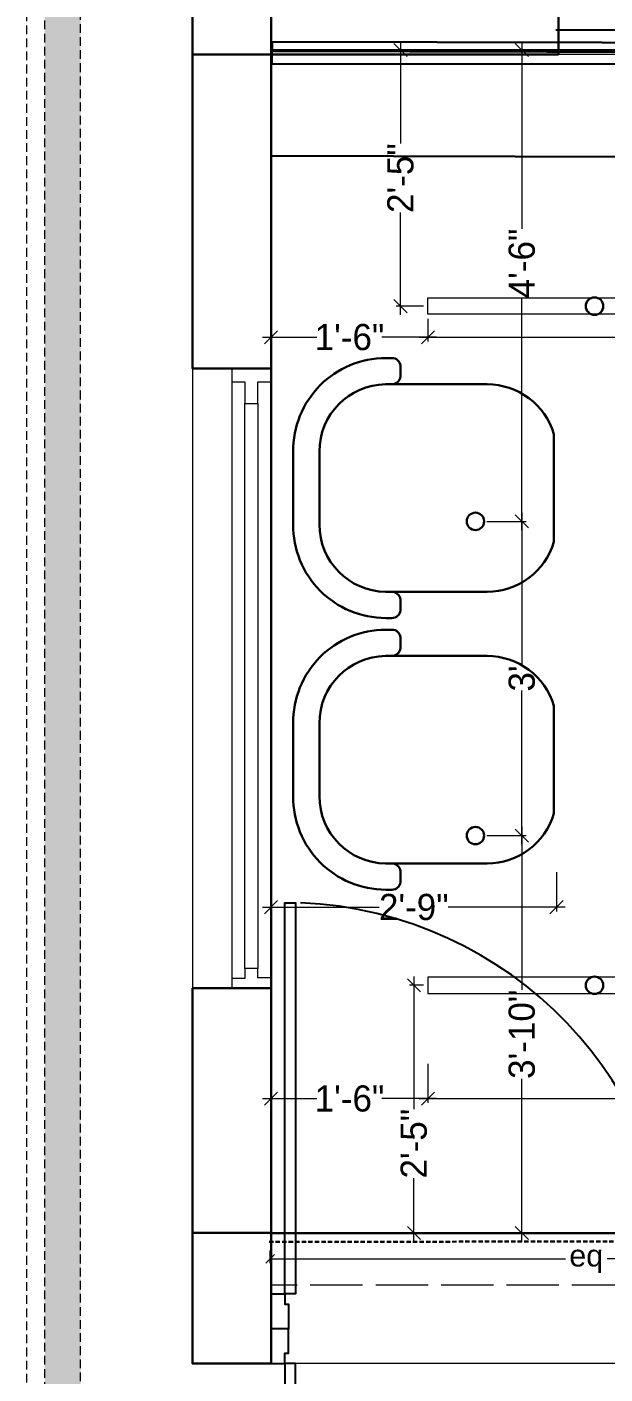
# Model space of a CAD drawing. Header units: millimetres. Extents: x 35877 to 3066687, y -650199 to -40525.
# Drawn here: x 148408.7 to 148474.9, y -181197.2 to -181042.9 of the extents above; entities that cross this region are included whole.
import ezdxf

# ---------------------------------------------------------------- set-up
doc = ezdxf.new("R2010")
doc.units = ezdxf.units.MM
doc.header["$MEASUREMENT"] = 0
doc.header["$PDMODE"] = 35
for name, pattern in [('00 . GROUND FLOOR$0$DASHED', [0.75, 0.5, -0.25]), ('ACAD_ISO02W100', [15, 12, -3]), ('DASHED', [0.75, 0.5, -0.25]), ('DASHEDX2', [1.5, 1, -0.5])]:
    doc.linetypes.add(name, pattern=pattern)
doc.layers.get('Defpoints').update_dxf_attribs({"color": 220})
doc.layers.add('AR DOOR', color=40, linetype='Continuous')
doc.layers.add('AR ELE-5', color=134, linetype='Continuous')
for name, color, linetype, lineweight in [('COLUMN', 1, 'Continuous', 30), ('dim05', 1, 'Continuous', 13), ('Dimension', 10, 'DASHEDX2', 20), ('FURNITURE', 32, 'Continuous', 9), ('furniture dimensions', 1, 'DASHED', 0), ('GDR_FLOATING COLUMN', 3, 'Continuous', 18), ('GROUND FLOOR', 7, 'Continuous', 9), ('GROUND FLOOR  ( PLINE )', 251, 'Continuous', 30), ('GROUND FLOOR ( DW_RAIL )', 7, 'Continuous', 9), ('Labelling', 1, 'Continuous', 25), ('wall', 7, 'Continuous', 30)]:
    doc.layers.add(name, color=color, linetype=linetype, lineweight=lineweight)
doc.styles.add('Arial', font='arial.ttf')
doc.styles.add('century g', font='GOTHIC.TTF')
doc.styles.get("Standard").update_dxf_attribs({"font": 'arial.ttf', "height": 6})
doc.dimstyles.new('Archana', dxfattribs={"dimtxt": 2, "dimasz": 0.75, "dimexe": 0.5, "dimexo": 0.5, "dimgap": 0, "dimtad": 0, "dimzin": 0, "dimdsep": 46, "dimlunit": 4, "dimtxsty": 'century g', "dimblk": 'OBLIQUE', "dimcen": 0, "dimdle": 1, "dimclrd": 256, "dimclre": 256, "dimclrt": 256, "dimadec": 0, "dimazin": 0, "dimtfac": 1, "dimtofl": 0, "dimtmove": 1, "dimatfit": 3, "dimfxl": 1, "dimfxlon": 1, "dimtolj": 1, "dimtzin": 0, "dimlwd": -1, "dimlwe": -1, "dimarcsym": 0})
doc.dimstyles.new('ISO-25', dxfattribs={"dimtxt": 2.5, "dimasz": 1, "dimexe": 0.5, "dimexo": 1, "dimtad": 0, "dimdec": 1, "dimlunit": 4, "dimtxsty": 'Standard', "dimblk": 'OBLIQUE', "dimcen": 2.5, "dimclrd": 1, "dimclre": 1, "dimclrt": 5, "dimadec": 0, "dimazin": 0, "dimtfac": 1, "dimtdec": 1, "dimtmove": 0, "dimatfit": 3, "dimfxl": 1, "dimlwd": -1, "dimarcsym": 0})

# ---------------------------------------------------------------- blocks, each defined once
blk = doc.blocks.new('*U20')
for points in [[(0, 0), (0, 1120), (30, 1120), (30, 0)], [(-40, 0), (0, 0), (0, -30), (10, -30), (10, -100), (-40, -100)], [(1160, 0), (1120, 0), (1120, -30), (1110, -30), (1110, -100), (1160, -100)]]:
    blk.add_lwpolyline(points, close=True)
at = {"layer": 'AR ELE-5', "linetype": 'ByBlock', "ltscale": 15}
blk.add_arc((-1.6, -0.7), 1121.6, 0.0347, 87.627, dxfattribs=at)
blk = doc.blocks.new('_Oblique')
at = {"layer": 'wall', "color": 0, "lineweight": -2}
blk.add_line((-0.5, -0.5), (0.5, 0.5), dxfattribs=at)
blk = doc.blocks.new('*D501')
at = {"layer": 'Defpoints', "color": 0, "linetype": 'Continuous', "lineweight": 0, "transparency": 16777216}
for p in [(148454.64, -181153.6), (148436.66, -181163.79, -0.01), (148454.64, -181165.65)]:
    blk.add_point(p, dxfattribs=at)
at = {"layer": 'furniture dimensions', "color": 5, "linetype": 'Continuous', "transparency": 16777216}
for p, q in [((148454.64, -181161.65), (148454.64, -181166.15)), ((148435.66, -181165.65), (148441.92, -181165.65)), ((148455.64, -181165.65), (148449.37, -181165.65))]:
    blk.add_line(p, q, dxfattribs=at)
at = {"layer": 'furniture dimensions', "color": 5, "linetype": 'ByBlock', "transparency": 16777216}
blk.add_line((148436.66, -181164.29), (148436.66, -181166.15), dxfattribs=at)
at = {"layer": 'furniture dimensions', "color": 5, "linetype": 'Continuous', "transparency": 16777216, "xscale": 1.5, "yscale": 1.5, "zscale": 1.5, "rotation": 180}
blk.add_blockref('_Oblique', (148436.66, -181165.65), dxfattribs=at)
at = {"layer": 'furniture dimensions', "color": 5, "linetype": 'Continuous', "transparency": 16777216, "xscale": 1.5, "yscale": 1.5, "zscale": 1.5}
blk.add_blockref('_Oblique', (148454.64, -181165.65), dxfattribs=at)
at = {"layer": 'furniture dimensions', "linetype": 'Continuous', "lineweight": 0, "transparency": 16777216, "insert": (148445.65, -181165.65), "char_height": 3, "attachment_point": 5, "style": 'century g'}
blk.add_mtext('\\A1;1\'-6"', dxfattribs=at)
blk = doc.blocks.new('*D502')
at = {"layer": 'Defpoints', "color": 0, "linetype": 'Continuous', "lineweight": 0, "transparency": 16777216}
for p in [(148454.64, -181152.66), (148563.78, -181153.44), (148563.78, -181165.65)]:
    blk.add_point(p, dxfattribs=at)
at = {"layer": 'furniture dimensions', "color": 5, "linetype": 'ByBlock', "transparency": 16777216}
blk.add_line((148454.64, -181161.65), (148454.64, -181166.15), dxfattribs=at)
at = {"layer": 'furniture dimensions', "color": 5, "linetype": 'Continuous', "transparency": 16777216}
for p, q in [((148563.78, -181161.65), (148563.78, -181166.15)), ((148453.64, -181165.65), (148505.29, -181165.65)), ((148564.78, -181165.65), (148513.12, -181165.65))]:
    blk.add_line(p, q, dxfattribs=at)
at = {"layer": 'furniture dimensions', "color": 5, "linetype": 'Continuous', "transparency": 16777216, "xscale": 1.5, "yscale": 1.5, "zscale": 1.5, "rotation": 180}
blk.add_blockref('_Oblique', (148454.64, -181165.65), dxfattribs=at)
at = {"layer": 'furniture dimensions', "color": 5, "linetype": 'Continuous', "transparency": 16777216, "xscale": 1.5, "yscale": 1.5, "zscale": 1.5}
blk.add_blockref('_Oblique', (148563.78, -181165.65), dxfattribs=at)
at = {"layer": 'furniture dimensions', "linetype": 'Continuous', "lineweight": 0, "transparency": 16777216, "insert": (148509.21, -181165.65), "char_height": 3, "attachment_point": 5, "style": 'century g'}
blk.add_mtext('\\A1;9\'-1"', dxfattribs=at)
blk = doc.blocks.new('*D504')
at = {"layer": 'Defpoints', "color": 0, "linetype": 'Continuous', "lineweight": 0, "transparency": 16777216}
for p in [(148454.64, -181152.66), (148453.03, -181181.05), (148454.64, -181181.05, -0.01)]:
    blk.add_point(p, dxfattribs=at)
at = {"layer": 'furniture dimensions', "color": 5, "linetype": 'Continuous', "transparency": 16777216}
for p, q in [((148453.03, -181151.66), (148453.03, -181166.86)), ((148453.03, -181182.05), (148453.03, -181174.77)), ((148454.14, -181181.05), (148452.53, -181181.05))]:
    blk.add_line(p, q, dxfattribs=at)
at = {"layer": 'furniture dimensions', "color": 5, "linetype": 'ByBlock', "transparency": 16777216}
blk.add_line((148454.14, -181152.66), (148452.53, -181152.66), dxfattribs=at)
at = {"layer": 'furniture dimensions', "color": 5, "linetype": 'Continuous', "transparency": 16777216, "xscale": 1.5, "yscale": 1.5, "zscale": 1.5}
for p, rotation in [((148453.03, -181152.66), 90), ((148453.03, -181181.05), 270)]:
    blk.add_blockref('_Oblique', p, dxfattribs=dict(at, rotation=rotation))
at = {"layer": 'furniture dimensions', "linetype": 'Continuous', "lineweight": 0, "transparency": 16777216, "insert": (148453.03, -181170.81), "char_height": 3, "attachment_point": 5, "rotation": 90, "style": 'century g'}
blk.add_mtext('\\A1;2\'-5"', dxfattribs=at)
blk = doc.blocks.new('*D505')
at = {"layer": 'Defpoints', "color": 0, "linetype": 'Continuous', "lineweight": 0, "transparency": 16777216}
for p in [(148460.09, -181135.51, -0.01), (148460.09, -181181.05, -0.01), (148465.41, -181181.05)]:
    blk.add_point(p, dxfattribs=at)
at = {"layer": 'furniture dimensions', "color": 5, "linetype": 'Continuous', "transparency": 16777216}
for p, q in [((148465.41, -181134.51), (148465.41, -181153.18)), ((148465.41, -181182.05), (148465.41, -181163.38)), ((148461.41, -181181.05), (148465.91, -181181.05))]:
    blk.add_line(p, q, dxfattribs=at)
at = {"layer": 'furniture dimensions', "color": 5, "linetype": 'ByBlock', "transparency": 16777216}
blk.add_line((148461.41, -181135.51), (148465.91, -181135.51), dxfattribs=at)
at = {"layer": 'furniture dimensions', "color": 5, "linetype": 'Continuous', "transparency": 16777216, "xscale": 1.5, "yscale": 1.5, "zscale": 1.5}
for p, rotation in [((148465.41, -181135.51), 90), ((148465.41, -181181.05), 270)]:
    blk.add_blockref('_Oblique', p, dxfattribs=dict(at, rotation=rotation))
at = {"layer": 'furniture dimensions', "linetype": 'Continuous', "lineweight": 0, "transparency": 16777216, "insert": (148465.41, -181158.28), "char_height": 3, "attachment_point": 5, "rotation": 90, "style": 'century g'}
blk.add_mtext('\\A1;3\'-10"', dxfattribs=at)
blk = doc.blocks.new('*D506')
at = {"layer": 'Defpoints', "color": 0, "linetype": 'Continuous', "lineweight": 0, "transparency": 16777216}
for p in [(148460.09, -181099.51, -0.01), (148465.41, -181099.51), (148460.09, -181135.51, -0.01)]:
    blk.add_point(p, dxfattribs=at)
at = {"layer": 'furniture dimensions', "color": 5, "linetype": 'Continuous', "transparency": 16777216}
for p, q in [((148461.41, -181099.51), (148465.91, -181099.51)), ((148465.41, -181098.51), (148465.41, -181116.14)), ((148465.41, -181136.51), (148465.41, -181118.88))]:
    blk.add_line(p, q, dxfattribs=at)
at = {"layer": 'furniture dimensions', "color": 5, "linetype": 'ByBlock', "transparency": 16777216}
blk.add_line((148461.41, -181135.51), (148465.91, -181135.51), dxfattribs=at)
at = {"layer": 'furniture dimensions', "color": 5, "linetype": 'Continuous', "transparency": 16777216, "xscale": 1.5, "yscale": 1.5, "zscale": 1.5}
for p, rotation in [((148465.41, -181099.51), 90), ((148465.41, -181135.51), 270)]:
    blk.add_blockref('_Oblique', p, dxfattribs=dict(at, rotation=rotation))
at = {"layer": 'furniture dimensions', "linetype": 'Continuous', "lineweight": 0, "transparency": 16777216, "insert": (148465.41, -181117.51), "char_height": 3, "attachment_point": 5, "rotation": 90, "style": 'century g'}
blk.add_mtext("\\A1;3'", dxfattribs=at)
blk = doc.blocks.new('*D507')
at = {"layer": 'Defpoints', "color": 0, "linetype": 'Continuous', "lineweight": 0, "transparency": 16777216}
for p in [(148460.09, -181045.51, -0.01), (148465.41, -181045.51), (148460.09, -181099.51, -0.01)]:
    blk.add_point(p, dxfattribs=at)
at = {"layer": 'furniture dimensions', "color": 5, "linetype": 'Continuous', "transparency": 16777216}
for p, q in [((148461.41, -181045.51), (148465.91, -181045.51)), ((148465.41, -181044.51), (148465.41, -181065.99)), ((148465.41, -181100.51), (148465.41, -181073.92))]:
    blk.add_line(p, q, dxfattribs=at)
at = {"layer": 'furniture dimensions', "color": 5, "linetype": 'ByBlock', "transparency": 16777216}
blk.add_line((148461.41, -181099.51), (148465.91, -181099.51), dxfattribs=at)
at = {"layer": 'furniture dimensions', "color": 5, "linetype": 'Continuous', "transparency": 16777216, "xscale": 1.5, "yscale": 1.5, "zscale": 1.5}
for p, rotation in [((148465.41, -181045.51), 90), ((148465.41, -181099.51), 270)]:
    blk.add_blockref('_Oblique', p, dxfattribs=dict(at, rotation=rotation))
at = {"layer": 'furniture dimensions', "linetype": 'Continuous', "lineweight": 0, "transparency": 16777216, "insert": (148465.41, -181069.96), "char_height": 3, "attachment_point": 5, "rotation": 90, "style": 'century g'}
blk.add_mtext('\\A1;4\'-6"', dxfattribs=at)
blk = doc.blocks.new('*D508')
at = {"layer": 'Defpoints', "color": 0, "linetype": 'Continuous', "lineweight": 0, "transparency": 16777216}
for p in [(148469.38, -181135.29, -0.01), (148436.66, -181137.27, -0.01), (148469.38, -181143.71)]:
    blk.add_point(p, dxfattribs=at)
at = {"layer": 'furniture dimensions', "color": 5, "linetype": 'ByBlock', "transparency": 16777216}
blk.add_line((148436.66, -181139.71), (148436.66, -181144.21), dxfattribs=at)
at = {"layer": 'furniture dimensions', "color": 5, "linetype": 'Continuous', "transparency": 16777216}
for p, q in [((148469.38, -181139.71), (148469.38, -181144.21)), ((148435.66, -181143.71), (148449.06, -181143.71)), ((148470.38, -181143.71), (148456.97, -181143.71))]:
    blk.add_line(p, q, dxfattribs=at)
at = {"layer": 'furniture dimensions', "color": 5, "linetype": 'Continuous', "transparency": 16777216, "xscale": 1.5, "yscale": 1.5, "zscale": 1.5, "rotation": 180}
blk.add_blockref('_Oblique', (148436.66, -181143.71), dxfattribs=at)
at = {"layer": 'furniture dimensions', "color": 5, "linetype": 'Continuous', "transparency": 16777216, "xscale": 1.5, "yscale": 1.5, "zscale": 1.5}
blk.add_blockref('_Oblique', (148469.38, -181143.71), dxfattribs=at)
at = {"layer": 'furniture dimensions', "linetype": 'Continuous', "lineweight": 0, "transparency": 16777216, "insert": (148453.02, -181143.71), "char_height": 3, "attachment_point": 5, "style": 'century g'}
blk.add_mtext('\\A1;2\'-9"', dxfattribs=at)
blk = doc.blocks.new('*D510')
at = {"layer": 'Defpoints', "color": 0, "linetype": 'Continuous', "lineweight": 0, "transparency": 16777216}
for p in [(148451.5, -181045.51), (148454.64, -181045.51, -0.01), (148454.64, -181074.85, -0.01)]:
    blk.add_point(p, dxfattribs=at)
at = {"layer": 'furniture dimensions', "color": 5, "linetype": 'Continuous', "transparency": 16777216}
for p, q in [((148454.14, -181045.51), (148451, -181045.51)), ((148451.5, -181044.51), (148451.5, -181056.22)), ((148451.5, -181075.85), (148451.5, -181064.13))]:
    blk.add_line(p, q, dxfattribs=at)
at = {"layer": 'furniture dimensions', "color": 5, "linetype": 'ByBlock', "transparency": 16777216}
blk.add_line((148454.14, -181074.85), (148451, -181074.85), dxfattribs=at)
at = {"layer": 'furniture dimensions', "color": 5, "linetype": 'Continuous', "transparency": 16777216, "xscale": 1.5, "yscale": 1.5, "zscale": 1.5}
for p, rotation in [((148451.5, -181045.51), 90), ((148451.5, -181074.85), 270)]:
    blk.add_blockref('_Oblique', p, dxfattribs=dict(at, rotation=rotation))
at = {"layer": 'furniture dimensions', "linetype": 'Continuous', "lineweight": 0, "transparency": 16777216, "insert": (148451.5, -181060.18), "char_height": 3, "attachment_point": 5, "rotation": 90, "style": 'century g'}
blk.add_mtext('\\A1;2\'-5"', dxfattribs=at)
blk = doc.blocks.new('*D511')
at = {"layer": 'Defpoints', "color": 0, "linetype": 'Continuous', "lineweight": 0, "transparency": 16777216}
for p in [(148436.66, -181075.79, -0.01), (148454.64, -181075.79, -0.01), (148436.66, -181078.41)]:
    blk.add_point(p, dxfattribs=at)
at = {"layer": 'furniture dimensions', "color": 5, "linetype": 'Continuous', "transparency": 16777216}
for p, q in [((148436.66, -181076.29), (148436.66, -181078.91)), ((148435.66, -181078.41), (148441.92, -181078.41)), ((148455.64, -181078.41), (148449.37, -181078.41))]:
    blk.add_line(p, q, dxfattribs=at)
at = {"layer": 'furniture dimensions', "color": 5, "linetype": 'ByBlock', "transparency": 16777216}
blk.add_line((148454.64, -181076.29), (148454.64, -181078.91), dxfattribs=at)
at = {"layer": 'furniture dimensions', "color": 5, "linetype": 'Continuous', "transparency": 16777216, "xscale": 1.5, "yscale": 1.5, "zscale": 1.5, "rotation": 180}
blk.add_blockref('_Oblique', (148436.66, -181078.41), dxfattribs=at)
at = {"layer": 'furniture dimensions', "color": 5, "linetype": 'Continuous', "transparency": 16777216, "xscale": 1.5, "yscale": 1.5, "zscale": 1.5}
blk.add_blockref('_Oblique', (148454.64, -181078.41), dxfattribs=at)
at = {"layer": 'furniture dimensions', "linetype": 'Continuous', "lineweight": 0, "transparency": 16777216, "insert": (148445.65, -181078.41), "char_height": 3, "attachment_point": 5, "style": 'century g'}
blk.add_mtext('\\A1;1\'-6"', dxfattribs=at)
blk = doc.blocks.new('*D512')
at = {"layer": 'Defpoints', "color": 0, "linetype": 'Continuous', "lineweight": 0, "transparency": 16777216}
for p in [(148454.64, -181075.79, -0.01), (148563.78, -181075.79, -0.01), (148563.78, -181078.41)]:
    blk.add_point(p, dxfattribs=at)
at = {"layer": 'furniture dimensions', "color": 5, "linetype": 'ByBlock', "transparency": 16777216}
blk.add_line((148454.64, -181076.29), (148454.64, -181078.91), dxfattribs=at)
at = {"layer": 'furniture dimensions', "color": 5, "linetype": 'Continuous', "transparency": 16777216}
for p, q in [((148563.78, -181076.29), (148563.78, -181078.91)), ((148453.64, -181078.41), (148505.29, -181078.41)), ((148564.78, -181078.41), (148513.12, -181078.41))]:
    blk.add_line(p, q, dxfattribs=at)
at = {"layer": 'furniture dimensions', "color": 5, "linetype": 'Continuous', "transparency": 16777216, "xscale": 1.5, "yscale": 1.5, "zscale": 1.5, "rotation": 180}
blk.add_blockref('_Oblique', (148454.64, -181078.41), dxfattribs=at)
at = {"layer": 'furniture dimensions', "color": 5, "linetype": 'Continuous', "transparency": 16777216, "xscale": 1.5, "yscale": 1.5, "zscale": 1.5}
blk.add_blockref('_Oblique', (148563.78, -181078.41), dxfattribs=at)
at = {"layer": 'furniture dimensions', "linetype": 'Continuous', "lineweight": 0, "transparency": 16777216, "insert": (148509.21, -181078.41), "char_height": 3, "attachment_point": 5, "style": 'century g'}
blk.add_mtext('\\A1;9\'-1"', dxfattribs=at)
blk = doc.blocks.new('*D572')
at = {"layer": 'Defpoints', "color": 0, "lineweight": 0, "transparency": 16777216}
for p in [(148509.04, -181181.05, 0.05), (148436.54, -181182.06, 0.05), (148436.54, -181184.01)]:
    blk.add_point(p, dxfattribs=at)
at = {"layer": 'dim05', "color": 1, "linetype": 'Continuous', "lineweight": -2, "transparency": 16777216}
for p, q in [((148509.04, -181182.05), (148509.04, -181184.51)), ((148436.54, -181183.06), (148436.54, -181184.51))]:
    blk.add_line(p, q, dxfattribs=at)
at = {"layer": 'dim05', "color": 1, "linetype": 'Continuous', "transparency": 16777216}
for p, q in [((148436.54, -181184.01), (148470.41, -181184.01)), ((148509.04, -181184.01), (148475.17, -181184.01))]:
    blk.add_line(p, q, dxfattribs=at)
at = {"layer": 'dim05', "color": 1, "transparency": 16777216, "rotation": 180}
blk.add_blockref('_Oblique', (148436.54, -181184.01), dxfattribs=at)
at = {"layer": 'dim05', "color": 1, "transparency": 16777216}
blk.add_blockref('_Oblique', (148509.04, -181184.01), dxfattribs=at)
at = {"layer": 'dim05', "color": 5, "lineweight": 25, "transparency": 16777216, "insert": (148472.79, -181184.01), "char_height": 2.5, "attachment_point": 5, "style": 'Arial'}
blk.add_mtext('eq', dxfattribs=at)

msp = doc.modelspace()

# ---------------------------------------------------------------- hatches: boundary and pattern name
at = {"layer": 'Dimension', "true_color": 0xd39e00, "transparency": 33554687}
h = msp.add_hatch(color=42, dxfattribs=at)
h.paths.add_polyline_path([(148410.721, -180862.765), (148410.721, -181274.13), (148995.15, -181274.13), (148995.15, -180862.765)])
h.paths.add_polyline_path([(148414.823, -180866.866), (148991.049, -180866.866), (148991.049, -181270.028), (148414.823, -181270.028)], flags=16)

# ---------------------------------------------------------------- linework, layer by layer
at = {"layer": 'COLUMN', "transparency": 33554687, "elevation": -0.227}
for points in [[(148427.655, -181031.01), (148436.655, -181031.01), (148436.655, -181046.01), (148427.655, -181046.01)], [(148427.655, -181181.01), (148436.655, -181181.01), (148436.655, -181196.01), (148427.655, -181196.01)]]:
    msp.add_lwpolyline(points, close=True, dxfattribs=at)
at = {"layer": 'Dimension', "color": 42, "true_color": 0xd39e00, "transparency": 33554687}
for points in [[(148408.671, -180860.714), (148997.201, -180860.714), (148997.201, -181276.181), (148408.671, -181276.181)], [(148410.721, -180862.765), (148995.15, -180862.765), (148995.15, -181274.13), (148410.721, -181274.13)], [(148414.823, -180866.866), (148991.049, -180866.866), (148991.049, -181270.028), (148414.823, -181270.028)]]:
    msp.add_lwpolyline(points, close=True, dxfattribs=at)
at = {"layer": 'FURNITURE', "color": 9, "lineweight": 30, "true_color": 0xc7c8ca, "transparency": 33554687}
for p, q in [((148436.741, -181057.624, -0.227), (148530.288, -181057.857, -0.227)), ((148436.422, -181181.049, -0.227), (148581.655, -181180.982, -0.227))]:
    msp.add_line(p, q, dxfattribs=at)
at = {"layer": 'FURNITURE', "color": 9, "lineweight": 30, "true_color": 0xc7c8ca, "transparency": 16777216}
for p, q in [((148449.803, -181080.797, 1.979), (148450.506, -181080.797, 1.979)), ((148451.506, -181082.921, 1.979), (148451.506, -181081.673, 1.979)), ((148449.803, -181083.797, 1.979), (148450.506, -181083.797, 1.979)), ((148461.417, -181083.797, 1.092), (148450.506, -181083.797, 1.979)), ((148469.084, -181089.53, -0.267), (148469.084, -181101.85, -0.267)), ((148439.192, -181091.304, -1.639), (148439.192, -181100.075, 1.186)), ((148442.192, -181091.513, -5.841), (148442.192, -181099.867, -3.186)), ((148449.803, -181107.583, 0.62), (148450.506, -181107.583, 0.62)), ((148461.417, -181107.583, 1.092), (148450.506, -181107.583, 1.979)), ((148451.506, -181108.459, 1.979), (148451.506, -181109.707, 1.979)), ((148449.803, -181110.583, 0.62), (148450.506, -181110.583, 0.62)), ((148449.803, -181111.923, 1.979), (148450.506, -181111.923, 1.979)), ((148451.506, -181114.047, 1.979), (148451.506, -181112.799, 1.979)), ((148449.803, -181114.923, 1.979), (148450.506, -181114.923, 1.979)), ((148461.417, -181114.923, 1.092), (148450.506, -181114.923, 1.979)), ((148469.084, -181120.656, -0.267), (148469.084, -181132.976, -0.267)), ((148439.192, -181122.431, -1.639), (148439.192, -181131.201, 1.186)), ((148442.192, -181122.639, -5.841), (148442.192, -181130.993, -3.186)), ((148449.803, -181138.709, 0.62), (148450.506, -181138.709, 0.62)), ((148461.417, -181138.709, 1.092), (148450.506, -181138.709, 1.979)), ((148451.506, -181139.585, 1.979), (148451.506, -181140.833, 1.979)), ((148449.803, -181141.709, 0.62), (148450.506, -181141.709, 0.62))]:
    msp.add_line(p, q, dxfattribs=at)
at = {"layer": 'FURNITURE', "color": 9, "lineweight": 30, "true_color": 0xc7c8ca, "transparency": 33554687, "elevation": -0.227}
msp.add_lwpolyline([(148469.312, -181043.208), (148531.327, -181043.367), (148531.315, -181045.867), (148469.3, -181045.708), (148469.3, -181045.707)], dxfattribs=at)
msp.add_lwpolyline([(148436.775, -181044.548), (148531.319, -181044.758), (148531.319, -181045.859), (148436.772, -181045.624)], close=True, dxfattribs=at)
at = {"layer": 'FURNITURE', "color": 9, "lineweight": 25, "true_color": 0xc7c8ca, "transparency": 33554687, "elevation": -0.227}
msp.add_lwpolyline([(148436.778, -181045.623), (148531.315, -181045.867), (148531.315, -181047.111), (148436.774, -181047.111)], close=True, dxfattribs=at)
at = {"layer": 'FURNITURE', "color": 1, "lineweight": 0, "transparency": 33554687}
for points, elevation in [([(148454.637, -181073.909), (148563.779, -181073.909), (148563.779, -181075.785), (148454.637, -181075.785)], -0.227), ([(148454.637, -181153.6), (148563.779, -181153.6), (148563.779, -181151.724), (148454.637, -181151.724)], -0.221)]:
    msp.add_lwpolyline(points, close=True, dxfattribs=dict(at, elevation=elevation))
at = {"layer": 'FURNITURE', "color": 240, "lineweight": 30, "true_color": 0xed1f24, "transparency": 33554687}
for centre in [(148473.741, -181074.847, -0.227), (148460.088, -181099.51, -0.227), (148460.088, -181135.51, -0.227), (148473.741, -181152.662, -0.221)]:
    msp.add_circle(centre, 1, dxfattribs=at)
at = {"layer": 'FURNITURE', "color": 9, "lineweight": 30, "true_color": 0xc7c8ca, "transparency": 16777216}
for centre, radius, start, end in [((148449.803, -181091.409, 0.62), 10.612, 90, 180.5627), ((148450.506, -181081.806, 0.62), 1.009, 7.573, 90), ((148449.909, -181091.513, 0.62), 7.717, 90.90046, 180), ((148450.506, -181082.788, 0.62), 1.009, 270, 352.427), ((148461.397, -181091.817, 1.092), 8.02, 16.56667, 89.85732), ((148449.803, -181099.971, 0.62), 10.612, 179.4373, 270), ((148449.909, -181099.867, 0.62), 7.717, 180, 269.09954), ((148461.397, -181099.563, 1.092), 8.02, 270.14268, 343.43333), ((148450.506, -181108.592, 0.62), 1.009, 7.573, 90), ((148450.506, -181109.574, 0.62), 1.009, 270, 352.427), ((148449.803, -181122.535, 0.62), 10.612, 90, 180.5627), ((148450.506, -181112.932, 0.62), 1.009, 7.573, 90), ((148449.909, -181122.639, 0.62), 7.717, 90.90046, 180), ((148450.506, -181113.914, 0.62), 1.009, 270, 352.427), ((148461.397, -181122.943, 1.092), 8.02, 16.56667, 89.85732), ((148449.803, -181131.097, 0.62), 10.612, 179.4373, 270), ((148449.909, -181130.993, 0.62), 7.717, 180, 269.09954), ((148461.397, -181130.689, 1.092), 8.02, 270.14268, 343.43333), ((148450.506, -181139.718, 0.62), 1.009, 7.573, 90), ((148450.506, -181140.7, 0.62), 1.009, 270, 352.427)]:
    msp.add_arc(centre, radius, start, end, dxfattribs=at)
at = {"layer": 'furniture dimensions', "color": 9, "linetype": 'Continuous', "lineweight": 30, "true_color": 0xc7c8ca, "transparency": 33554687}
for p, q in [((148436.655, -181181.048, -0.227), (148436.655, -181045.51, -0.227)), ((148581.655, -181045.51, -0.227), (148436.655, -181045.51, -0.227)), ((148581.655, -181181.048, -0.227), (148436.655, -181181.048, -0.227))]:
    msp.add_line(p, q, dxfattribs=at)
at = {"layer": 'GDR_FLOATING COLUMN', "color": 9, "linetype": '00 . GROUND FLOOR$0$DASHED', "lineweight": 30, "true_color": 0xc7c8ca, "transparency": 33554687}
msp.add_line((148436.423, -181182.049, -0.227), (148581.654, -181181.982, -0.227), dxfattribs=at)
at = {"layer": 'GROUND FLOOR', "transparency": 33554687}
for p, q in [((148469.599, -181041.51, -0.227), (148469.599, -181046.01, -0.227)), ((148436.655, -181046.01, -0.227), (148436.655, -181196.01, -0.227)), ((148469.599, -181046.01, -0.227), (148436.655, -181046.01, -0.227)), ((148436.655, -181046.01, -0.227), (148436.655, -181196.01, -0.227)), ((148496.655, -181046.01, -0.227), (148436.655, -181046.01, -0.227)), ((148427.655, -181082.01, -0.227), (148427.655, -181153.01, -0.227)), ((148436.655, -181082.01, -0.227), (148427.655, -181082.01, -0.227)), ((148436.655, -181153.01, -0.227), (148427.655, -181153.01, -0.227)), ((148828.155, -181196.01, -0.227), (148427.655, -181196.01, -0.227))]:
    msp.add_line(p, q, dxfattribs=at)
at = {"layer": 'GROUND FLOOR  ( PLINE )', "transparency": 33554687, "elevation": -0.227}
for points in [[(148436.655, -181046.01), (148469.599, -181046.01), (148469.599, -181041.51), (148436.655, -181041.51), (148436.655, -181031.01), (148427.655, -181031.01), (148427.655, -181082.01), (148436.655, -181082.01)], [(148436.655, -181153.01), (148427.655, -181153.01), (148427.655, -181196.01), (148436.655, -181196.01)]]:
    msp.add_lwpolyline(points, close=True, dxfattribs=at)
at = {"layer": 'GROUND FLOOR ( DW_RAIL )', "transparency": 33554687, "elevation": -0.227}
msp.add_lwpolyline([(148436.655, -181153.01), (148436.655, -181151.812), (148435.155, -181151.812), (148435.155, -181150.746), (148433.655, -181150.746), (148433.655, -181086.01), (148435.155, -181086.01), (148435.155, -181083.51), (148436.655, -181083.51), (148436.655, -181082.01), (148432.155, -181082.01), (148432.155, -181083.51), (148433.655, -181083.51), (148433.655, -181086.01), (148435.155, -181086.01), (148435.155, -181150.746), (148433.655, -181150.746), (148433.655, -181151.881), (148432.155, -181151.881), (148432.155, -181153.01), (148436.655, -181153.01), (148436.655, -181082.01), (148432.155, -181082.01), (148432.155, -181153.01)], close=True, dxfattribs=at)
at = {"layer": 'Labelling', "color": 251, "linetype": 'ACAD_ISO02W100', "lineweight": 0, "ltscale": 0.5, "true_color": 0x636466, "transparency": 33554687}
for p, q in [((148436.655, -181045.51, -0.227), (148581.655, -181045.51, -0.227)), ((148484.655, -181187.01, -0.227), (148436.655, -181187.01, -0.227))]:
    msp.add_line(p, q, dxfattribs=at)

# ---------------------------------------------------------------- block references
at = {"layer": 'AR DOOR', "linetype": 'ByBlock', "lineweight": -2, "transparency": 33554687, "extrusion": (0, 0, -1), "xscale": -0.04000000000002399, "yscale": 0.04000000000002399, "zscale": -0.04000000000002399}
msp.add_blockref('*U20', (-148438.255, -181188.01, 0.227), dxfattribs=at)
at = {"layer": 'AR DOOR', "linetype": 'ByBlock', "lineweight": -2, "transparency": 33554687, "extrusion": (0, 0, -1), "xscale": 0.04000000000002399, "yscale": 0.04000000000002399, "zscale": -0.04000000000002399, "rotation": 180}
msp.add_blockref('*U20', (-148438.255, -181196.01, 0.227), dxfattribs=at)

# ---------------------------------------------------------------- dimensions: what is measured, and where the dimension line sits
at = {"layer": 'dim05', "color": 27, "lineweight": 25, "true_color": 0x7d5120, "transparency": 33554687}
dim = msp.add_linear_dim(base=(148436.539, -181184.01, -0.276), p1=(148509.039, -181181.048, -0.227), p2=(148436.539, -181182.061, -0.227), text='eq', dimstyle='ISO-25', override={"dimtxsty": 'Arial'}, dxfattribs=at)
dim.commit()
dim.dimension.update_dxf_attribs({"geometry": '*D572', "text_midpoint": (148472.789, -181184.01, -0.276)})
at = {"layer": 'furniture dimensions', "color": 5, "linetype": 'Continuous', "lineweight": 0, "transparency": 33554687}
for base, p1, p2, picture, middle in [((148451.498, -181045.51, -0.221), (148454.637, -181074.847, -0.227), (148454.637, -181045.51, -0.227), '*D510', (148451.498, -181060.179, -0.221)), ((148465.41, -181099.51, -0.221), (148460.088, -181135.51, -0.227), (148460.088, -181099.51, -0.227), '*D506', (148465.41, -181117.51, -0.221)), ((148465.41, -181181.048, -0.221), (148460.088, -181135.51, -0.227), (148460.088, -181181.048, -0.227), '*D505', (148465.41, -181158.279, -0.221))]:
    dim = msp.add_linear_dim(base=base, p1=p1, p2=p2, angle=90, dimstyle='Archana', override={"dimtxt": 3, "dimasz": 1.5, "dimdec": 0, "dimclrd": 5, "dimclre": 5, "dimfxl": 4}, dxfattribs=at)
    dim.commit()
    dim.dimension.update_dxf_attribs({"geometry": picture, "text_midpoint": middle})
dim = msp.add_linear_dim(base=(148465.41, -181045.51, -0.221), p1=(148460.088, -181099.51, -0.227), p2=(148460.088, -181045.51, -0.227), angle=90, dimstyle='Archana', override={"dimtxt": 3, "dimasz": 1.5, "dimdec": 0, "dimclrd": 5, "dimclre": 5, "dimfxl": 4}, dxfattribs=at)
dim.commit()
dim.dimension.update_dxf_attribs({"geometry": '*D507', "text_midpoint": (148465.41, -181069.955, -0.221), "dimtype": 160})
for base, p1, p2, picture, middle in [((148436.655, -181078.413, -0.221), (148454.637, -181075.785, -0.227), (148436.655, -181075.785, -0.227), '*D511', (148445.646, -181078.413, -0.221)), ((148563.779, -181078.413, -0.221), (148454.637, -181075.785, -0.227), (148563.779, -181075.785, -0.227), '*D512', (148509.208, -181078.413, -0.221)), ((148469.383, -181143.713, -0.221), (148436.655, -181137.269, -0.227), (148469.383, -181135.291, -0.227), '*D508', (148453.019, -181143.713, -0.221)), ((148454.637, -181165.645, -0.221), (148436.655, -181163.794, -0.227), (148454.637, -181153.6, -0.221), '*D501', (148445.646, -181165.645, -0.221)), ((148563.779, -181165.645, -0.221), (148454.637, -181152.662, -0.221), (148563.779, -181153.44, -0.221), '*D502', (148509.208, -181165.645, -0.221))]:
    dim = msp.add_linear_dim(base=base, p1=p1, p2=p2, dimstyle='Archana', override={"dimtxt": 3, "dimasz": 1.5, "dimdec": 0, "dimclrd": 5, "dimclre": 5, "dimfxl": 4}, dxfattribs=at)
    dim.commit()
    dim.dimension.update_dxf_attribs({"geometry": picture, "text_midpoint": middle})
dim = msp.add_linear_dim(base=(148453.032, -181181.048, -0.221), p1=(148454.637, -181152.662, -0.221), p2=(148454.637, -181181.048, -0.227), angle=90, text='2\'-5"', dimstyle='Archana', override={"dimtxt": 3, "dimasz": 1.5, "dimdec": 0, "dimclrd": 5, "dimclre": 5, "dimfxl": 4}, dxfattribs=at)
dim.commit()
dim.dimension.update_dxf_attribs({"geometry": '*D504', "text_midpoint": (148453.032, -181170.811, -0.221), "dimtype": 160})

doc.saveas('drawing.dxf')
